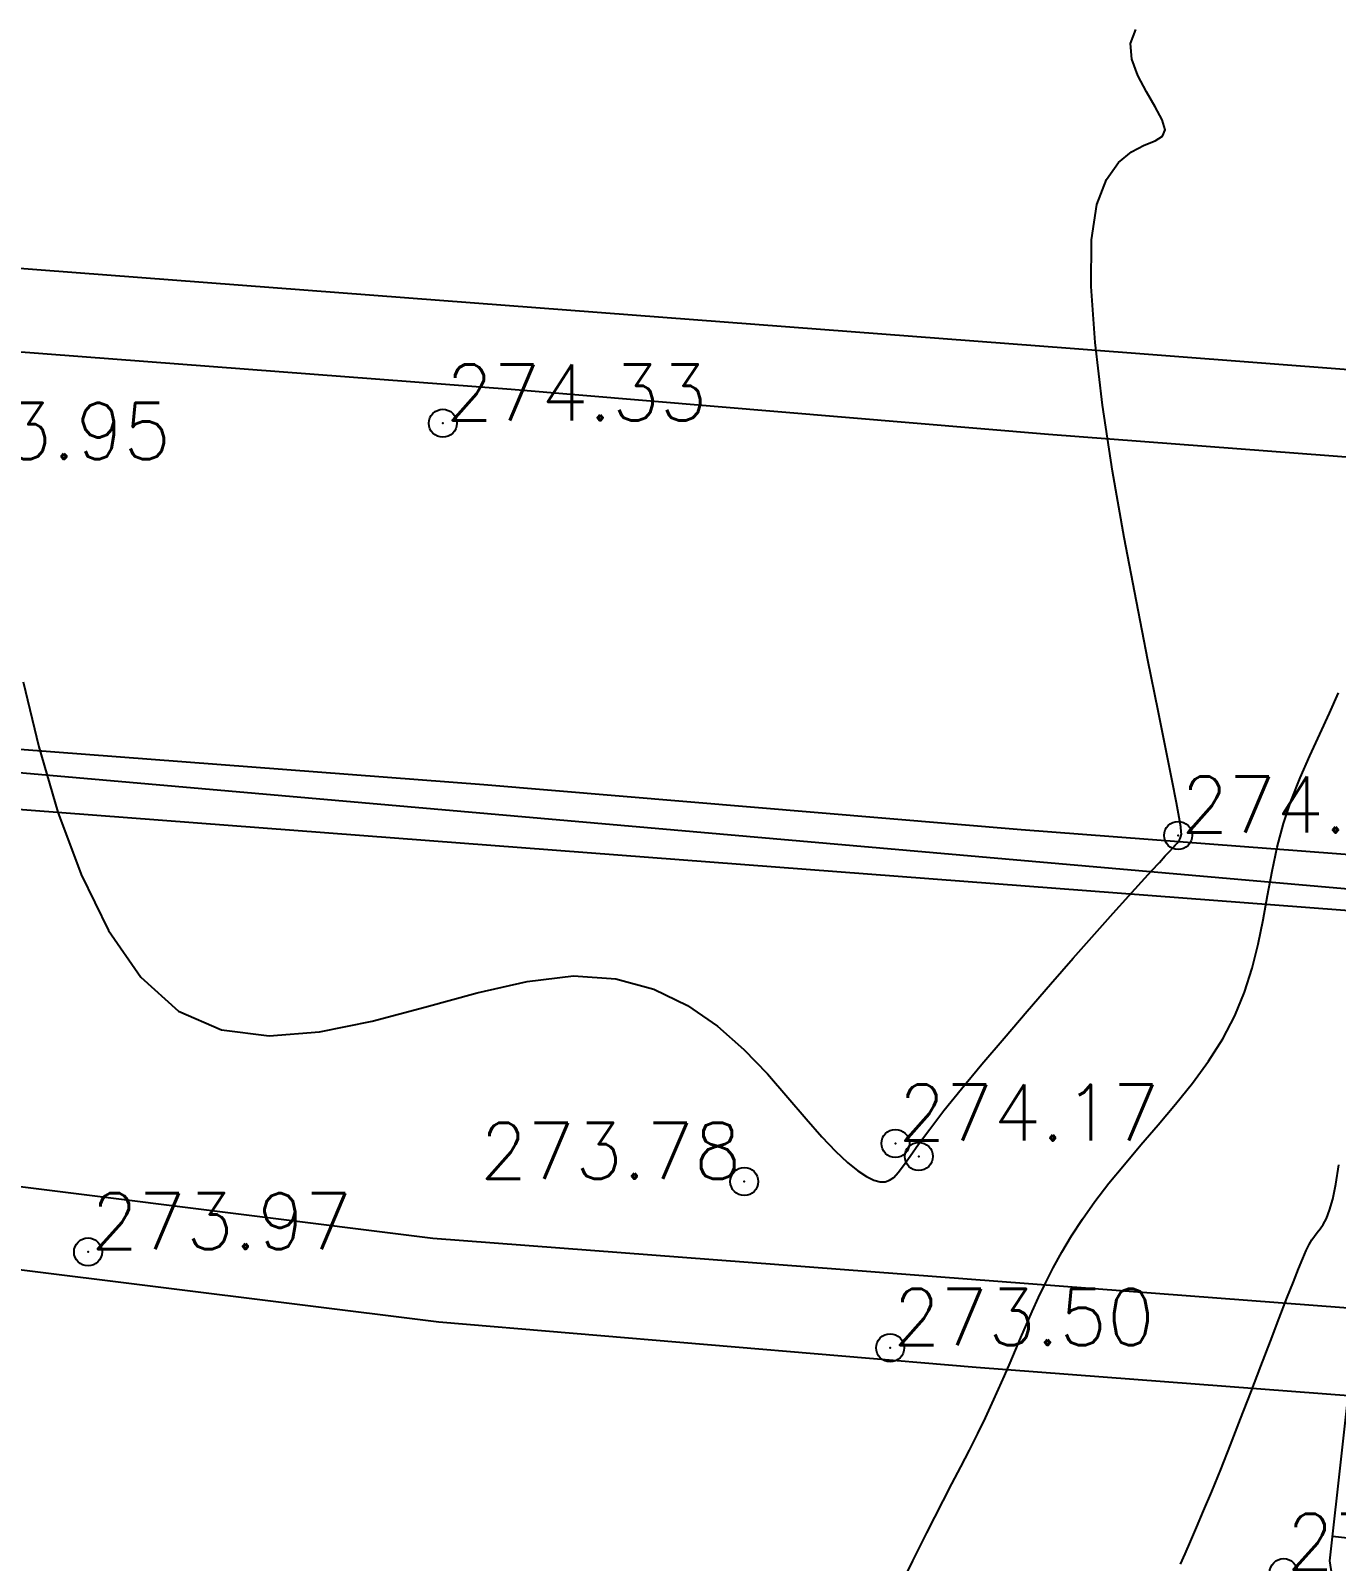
# Model space of a CAD drawing. Header units: millimetres. Extents: x 524954 to 526204, y 9523489 to 9524010.
# Drawn here: x 525569.67 to 525592.97, y 9523613.05 to 9523640.36 of the extents above; entities that cross this region are included whole.
import ezdxf
from ezdxf.enums import TextEntityAlignment as Align

# ---------------------------------------------------------------- set-up
doc = ezdxf.new("R2010")
doc.units = ezdxf.units.MM
doc.header["$PDMODE"] = 32
doc.header["$PDSIZE"] = 0.5
for name, color, linetype in [('CN_01_00', 3, 'Continuous'), ('CN_02_00', 4, 'Continuous'), ('Haut_Talus', 30, 'Continuous'), ('PLUME_1', 7, 'Continuous'), ('PLUME_3', 4, 'Continuous'), ('PLUME_5', 6, 'Continuous'), ('PLUME_6', 2, 'Continuous'), ('Talus', 2, 'Continuous'), ('TopoAlt', 3, 'Continuous'), ('TOPOJIS', 7, 'Continuous')]:
    doc.layers.add(name, color=color, linetype=linetype)
doc.styles.add('Simplex 1.0', font='Simplex.shx', dxfattribs={"width": 0.99, "height": 1})

# ---------------------------------------------------------------- blocks, each defined once
blk = doc.blocks.new('TCPOINT M')
at = {"color": 0}
blk.add_point((0, 0), dxfattribs=at)
at = {"layer": 'TopoAlt', "style": 'Simplex 1.0', "width": 0.99}
blk.add_attdef('ALT', (0.15, 0.15), '', height=1, dxfattribs=at)

msp = doc.modelspace()

# ---------------------------------------------------------------- linework, layer by layer
at = {"layer": 'CN_01_00', "elevation": 273, "flags": 128}
msp.add_lwpolyline([(525585.307, 9523612.841), (525585.412, 9523613.061), (525585.529, 9523613.299), (525585.661, 9523613.56), (525585.804, 9523613.839), (525585.955, 9523614.132), (525586.111, 9523614.433), (525586.268, 9523614.736), (525586.422, 9523615.038), (525586.57, 9523615.331), (525586.707, 9523615.612), (525586.831, 9523615.875), (525586.944, 9523616.124), (525587.049, 9523616.362), (525587.148, 9523616.593), (525587.245, 9523616.819), (525587.341, 9523617.046), (525587.44, 9523617.276), (525587.544, 9523617.513), (525587.657, 9523617.76), (525587.78, 9523618.018), (525587.918, 9523618.287), (525588.072, 9523618.567), (525588.245, 9523618.858), (525588.441, 9523619.16), (525588.661, 9523619.473), (525588.91, 9523619.798), (525589.187, 9523620.134), (525589.484, 9523620.481), (525589.793, 9523620.839), (525590.102, 9523621.208), (525590.404, 9523621.587), (525590.687, 9523621.977), (525590.942, 9523622.377), (525591.159, 9523622.787), (525591.332, 9523623.206), (525591.467, 9523623.633), (525591.574, 9523624.065), (525591.662, 9523624.499), (525591.742, 9523624.934), (525591.822, 9523625.366), (525591.914, 9523625.794), (525592.025, 9523626.216), (525592.164, 9523626.628), (525592.324, 9523627.031), (525592.496, 9523627.425), (525592.674, 9523627.809), (525592.847, 9523628.183), (525593.007, 9523628.548)], dxfattribs=at)
at = {"layer": 'CN_02_00', "flags": 128}
for points, elevation in [([(525569.539, 9523628.745), (525569.818, 9523627.587), (525570.159, 9523626.422), (525570.572, 9523625.308), (525571.063, 9523624.306), (525571.64, 9523623.474), (525572.311, 9523622.87), (525573.079, 9523622.534), (525573.926, 9523622.43), (525574.829, 9523622.5), (525575.763, 9523622.688), (525576.707, 9523622.938), (525577.637, 9523623.194), (525578.529, 9523623.399), (525579.361, 9523623.497), (525580.114, 9523623.445), (525580.789, 9523623.26), (525581.391, 9523622.968), (525581.926, 9523622.6), (525582.4, 9523622.185), (525582.817, 9523621.752), (525583.185, 9523621.329), (525583.507, 9523620.946), (525583.789, 9523620.626), (525584.035, 9523620.368), (525584.248, 9523620.169), (525584.43, 9523620.02), (525584.586, 9523619.917), (525584.717, 9523619.855), (525584.828, 9523619.826), (525584.92, 9523619.826), (525584.999, 9523619.851), (525585.073, 9523619.903), (525585.151, 9523619.989), (525585.245, 9523620.113), (525585.364, 9523620.28), (525585.517, 9523620.496), (525585.715, 9523620.766), (525585.968, 9523621.095), (525586.281, 9523621.484), (525586.644, 9523621.921), (525587.04, 9523622.389), (525587.454, 9523622.871), (525587.871, 9523623.352), (525588.276, 9523623.813), (525588.653, 9523624.24), (525588.987, 9523624.615), (525589.266, 9523624.925), (525589.492, 9523625.175), (525589.672, 9523625.373), (525589.812, 9523625.524), (525589.918, 9523625.638), (525589.996, 9523625.722), (525590.053, 9523625.784), (525590.095, 9523625.83), (525590.127, 9523625.869), (525590.151, 9523625.901), (525590.169, 9523625.928), (525590.181, 9523625.95), (525590.189, 9523625.968), (525590.195, 9523625.984), (525590.198, 9523625.997), (525590.202, 9523626.01), (525590.205, 9523626.026), (525590.203, 9523626.067), (525590.192, 9523626.157), (525590.165, 9523626.323), (525590.117, 9523626.587), (525590.042, 9523626.977), (525589.936, 9523627.516), (525589.792, 9523628.23), (525589.609, 9523629.13), (525589.401, 9523630.178), (525589.185, 9523631.32), (525588.978, 9523632.506), (525588.799, 9523633.681), (525588.665, 9523634.796), (525588.593, 9523635.796), (525588.601, 9523636.629), (525588.699, 9523637.259), (525588.868, 9523637.707), (525589.082, 9523638.008), (525589.316, 9523638.2), (525589.542, 9523638.318), (525589.735, 9523638.399), (525589.869, 9523638.479), (525589.917, 9523638.593), (525589.864, 9523638.771), (525589.739, 9523639.002), (525589.581, 9523639.272), (525589.428, 9523639.562), (525589.32, 9523639.855), (525589.295, 9523640.136), (525589.394, 9523640.386)], 274), ([(525590.19, 9523613.004), (525590.271, 9523613.189), (525590.366, 9523613.404), (525590.476, 9523613.656), (525590.602, 9523613.951), (525590.746, 9523614.296), (525590.906, 9523614.694), (525591.08, 9523615.132), (525591.261, 9523615.595), (525591.444, 9523616.068), (525591.624, 9523616.535), (525591.794, 9523616.981), (525591.951, 9523617.389), (525592.089, 9523617.746), (525592.203, 9523618.038), (525592.296, 9523618.272), (525592.372, 9523618.455), (525592.434, 9523618.596), (525592.487, 9523618.704), (525592.534, 9523618.788), (525592.579, 9523618.857), (525592.626, 9523618.919), (525592.678, 9523618.984), (525592.733, 9523619.064), (525592.792, 9523619.171), (525592.85, 9523619.318), (525592.908, 9523619.517), (525592.963, 9523619.782), (525593.013, 9523620.125)], 272)]:
    msp.add_lwpolyline(points, dxfattribs=dict(at, elevation=elevation))
at = {"layer": 'Haut_Talus', "flags": 128}
msp.add_lwpolyline([(525619.5, 9523585.574), (525612.277, 9523590.807), (525607.186, 9523595.808), (525599.957, 9523599.753), (525597.247, 9523603.032), (525593.096, 9523611.496), (525592.851, 9523613.063), (525593.481, 9523618.717), (525594.45, 9523630.102), (525596.089, 9523633.861), (525596.995, 9523635.297), (525597.827, 9523643.003), (525597.939, 9523651.265), (525597.377, 9523657.469)], dxfattribs=at)
at = {"layer": 'PLUME_1'}
msp.add_lwpolyline([(525458.473, 9523640.258), (525480.389, 9523635.341), (525499.593, 9523633.233), (525627.749, 9523622.033), (525657.425, 9523620.69), (525687.455, 9523621.378), (525717.375, 9523623.562), (525747.113, 9523628.239), (525776.244, 9523634.376), (525805.193, 9523643.006), (525833.533, 9523653.096), (525860.731, 9523665.108), (525887.284, 9523679.078), (525913.194, 9523695.007), (525937.497, 9523712.322), (525960.695, 9523731.06), (525982.749, 9523751.721), (526003.235, 9523773.269), (526022.079, 9523796.703), (526039.853, 9523821.062), (526045.291, 9523828.979), (526068.175, 9523865.742)], dxfattribs=at)
at = {"layer": 'PLUME_3'}
for points in [[(525716.84, 9523624.024), (525707.365, 9523623.332), (525697.428, 9523622.106), (525697.428, 9523622.106), (525687.418, 9523621.876), (525677.445, 9523621.148), (525667.435, 9523620.919), (525667.399, 9523621.418), (525657.389, 9523621.188), (525647.342, 9523621.458), (525637.26, 9523622.226), (525637.26, 9523622.226), (525627.712, 9523622.532), (525627.177, 9523622.994), (525617.593, 9523623.798), (525607.51, 9523624.566), (525597.428, 9523625.334), (525587.345, 9523626.102), (525577.761, 9523626.907), (525567.678, 9523627.675)], [(525567.253, 9523626.641), (525577.335, 9523625.873), (525587.418, 9523625.105), (525597.501, 9523624.337), (525607.085, 9523623.533), (525617.167, 9523622.764), (525627.25, 9523621.996), (525627.785, 9523621.534), (525637.333, 9523621.228), (525647.415, 9523620.46), (525657.461, 9523620.191), (525657.461, 9523620.191), (525667.471, 9523620.42), (525677.518, 9523620.151), (525687.491, 9523620.879), (525687.491, 9523620.879), (525697.501, 9523621.108), (525707.438, 9523622.335), (525717.411, 9523623.063)]]:
    msp.add_lwpolyline(points, dxfattribs=at)
at = {"layer": 'PLUME_5'}
for points in [[(525716.33, 9523631.005), (525706.357, 9523630.277), (525696.919, 9523629.087), (525696.919, 9523629.087), (525686.909, 9523628.858), (525676.935, 9523628.13), (525667.424, 9523627.937), (525667.424, 9523627.937), (525657.378, 9523628.206), (525647.331, 9523628.476), (525637.784, 9523628.781), (525637.747, 9523629.28), (525628.2, 9523629.586), (525627.701, 9523629.549), (525618.081, 9523630.852), (525607.998, 9523631.62), (525597.915, 9523632.389), (525587.833, 9523633.157), (525578.249, 9523633.961), (525568.166, 9523634.729)], [(525566.728, 9523620.085), (525576.847, 9523618.819), (525586.93, 9523618.051), (525597.013, 9523617.283), (525606.597, 9523616.478), (525616.679, 9523615.71), (525626.762, 9523614.942), (525626.762, 9523614.942), (525636.845, 9523614.174), (525646.927, 9523613.406), (525656.974, 9523613.137), (525657.472, 9523613.173), (525667.482, 9523613.403), (525677.529, 9523613.133), (525687.502, 9523613.861), (525688.001, 9523613.898), (525698.011, 9523614.127), (525707.948, 9523615.354), (525717.921, 9523616.082)]]:
    msp.add_lwpolyline(points, dxfattribs=at)
at = {"layer": 'PLUME_6'}
for points in [[(525716.221, 9523632.501), (525706.248, 9523631.773), (525696.809, 9523630.583), (525696.809, 9523630.583), (525686.799, 9523630.354), (525676.826, 9523629.626), (525667.315, 9523629.433), (525667.315, 9523629.433), (525657.269, 9523629.702), (525647.721, 9523630.008), (525638.173, 9523630.314), (525637.675, 9523630.277), (525628.589, 9523631.118), (525628.091, 9523631.082), (525618.008, 9523631.85), (525607.889, 9523633.117), (525598.305, 9523633.921), (525588.222, 9523634.689), (525578.14, 9523635.457), (525568.057, 9523636.225)], [(525566.838, 9523618.589), (525576.957, 9523617.323), (525586.541, 9523616.518), (525596.623, 9523615.75), (525606.706, 9523614.982), (525616.789, 9523614.214), (525626.373, 9523613.41), (525626.871, 9523613.446), (525636.455, 9523612.642), (525647.037, 9523611.91), (525657.083, 9523611.641), (525657.582, 9523611.677), (525667.093, 9523611.87), (525677.638, 9523611.637), (525687.611, 9523612.365), (525688.11, 9523612.402), (525698.12, 9523612.631), (525708.057, 9523613.858), (525718.03, 9523614.586)]]:
    msp.add_lwpolyline(points, dxfattribs=at)
at = {"layer": 'Talus'}
msp.add_line((525592.9, 9523613.502), (525596.357, 9523613.117), dxfattribs=at)
msp.add_line((525592.9, 9523613.502), (525596.357, 9523613.117), dxfattribs=at)

# ---------------------------------------------------------------- block references
at = {"layer": 'TOPOJIS'}
ref = msp.add_blockref('TCPOINT M', (525577.027, 9523633.358, 274.33), dxfattribs=at)
ref.add_attrib('ALT', '274.33', (525577.077, 9523633.408, 274.33), dxfattribs={"layer": 'TopoAlt', "height": 1, "style": 'Simplex 1.0', "width": 0.99})
ref = msp.add_blockref('TCPOINT M', (525567.459, 9523632.67, 273.95), dxfattribs=at)
ref.add_attrib('ALT', '273.95', (525567.509, 9523632.72, 273.95), dxfattribs={"layer": 'TopoAlt', "height": 1, "style": 'Simplex 1.0', "width": 0.99})
ref = msp.add_blockref('TCPOINT M', (525590.147, 9523626.004, 274.03), dxfattribs=at)
ref.add_attrib('ALT', '274.03', (525590.197, 9523626.054, 274.03), dxfattribs={"layer": 'TopoAlt', "height": 1, "style": 'Simplex 1.0', "width": 0.99})
ref = msp.add_blockref('TCPOINT M', (525585.102, 9523620.509, 274.17), dxfattribs=at)
ref.add_attrib('ALT', '274.17', (525585.152, 9523620.559, 274.17), dxfattribs={"layer": 'TopoAlt', "height": 1, "style": 'Simplex 1.0', "width": 0.99})
ref = msp.add_blockref('TCPOINT M', (525582.405, 9523619.829, 273.78), dxfattribs=at)
ref.add_attrib('ALT', '273.78', dxfattribs={"layer": 'TopoAlt', "height": 1, "style": 'Simplex 1.0', "width": 0.99}).set_placement((525582.355, 9523619.879, 273.78), align=Align.RIGHT)
msp.add_blockref('TCPOINT M', (525585.519, 9523620.277, 273.77), dxfattribs=at)
ref = msp.add_blockref('TCPOINT M', (525570.696, 9523618.573, 273.97), dxfattribs=at)
ref.add_attrib('ALT', '273.97', (525570.746, 9523618.623, 273.97), dxfattribs={"layer": 'TopoAlt', "height": 1, "style": 'Simplex 1.0', "width": 0.99})
ref = msp.add_blockref('TCPOINT M', (525585.008, 9523616.862, 273.5), dxfattribs=at)
ref.add_attrib('ALT', '273.50', (525585.058, 9523616.912, 273.5), dxfattribs={"layer": 'TopoAlt', "height": 1, "style": 'Simplex 1.0', "width": 0.99})
ref = msp.add_blockref('TCPOINT M', (525592.03, 9523612.852, 271.6), dxfattribs=at)
ref.add_attrib('ALT', '271.60', (525592.08, 9523612.902, 271.6), dxfattribs={"layer": 'TopoAlt', "height": 1, "style": 'Simplex 1.0', "width": 0.99})

doc.saveas('drawing.dxf')
